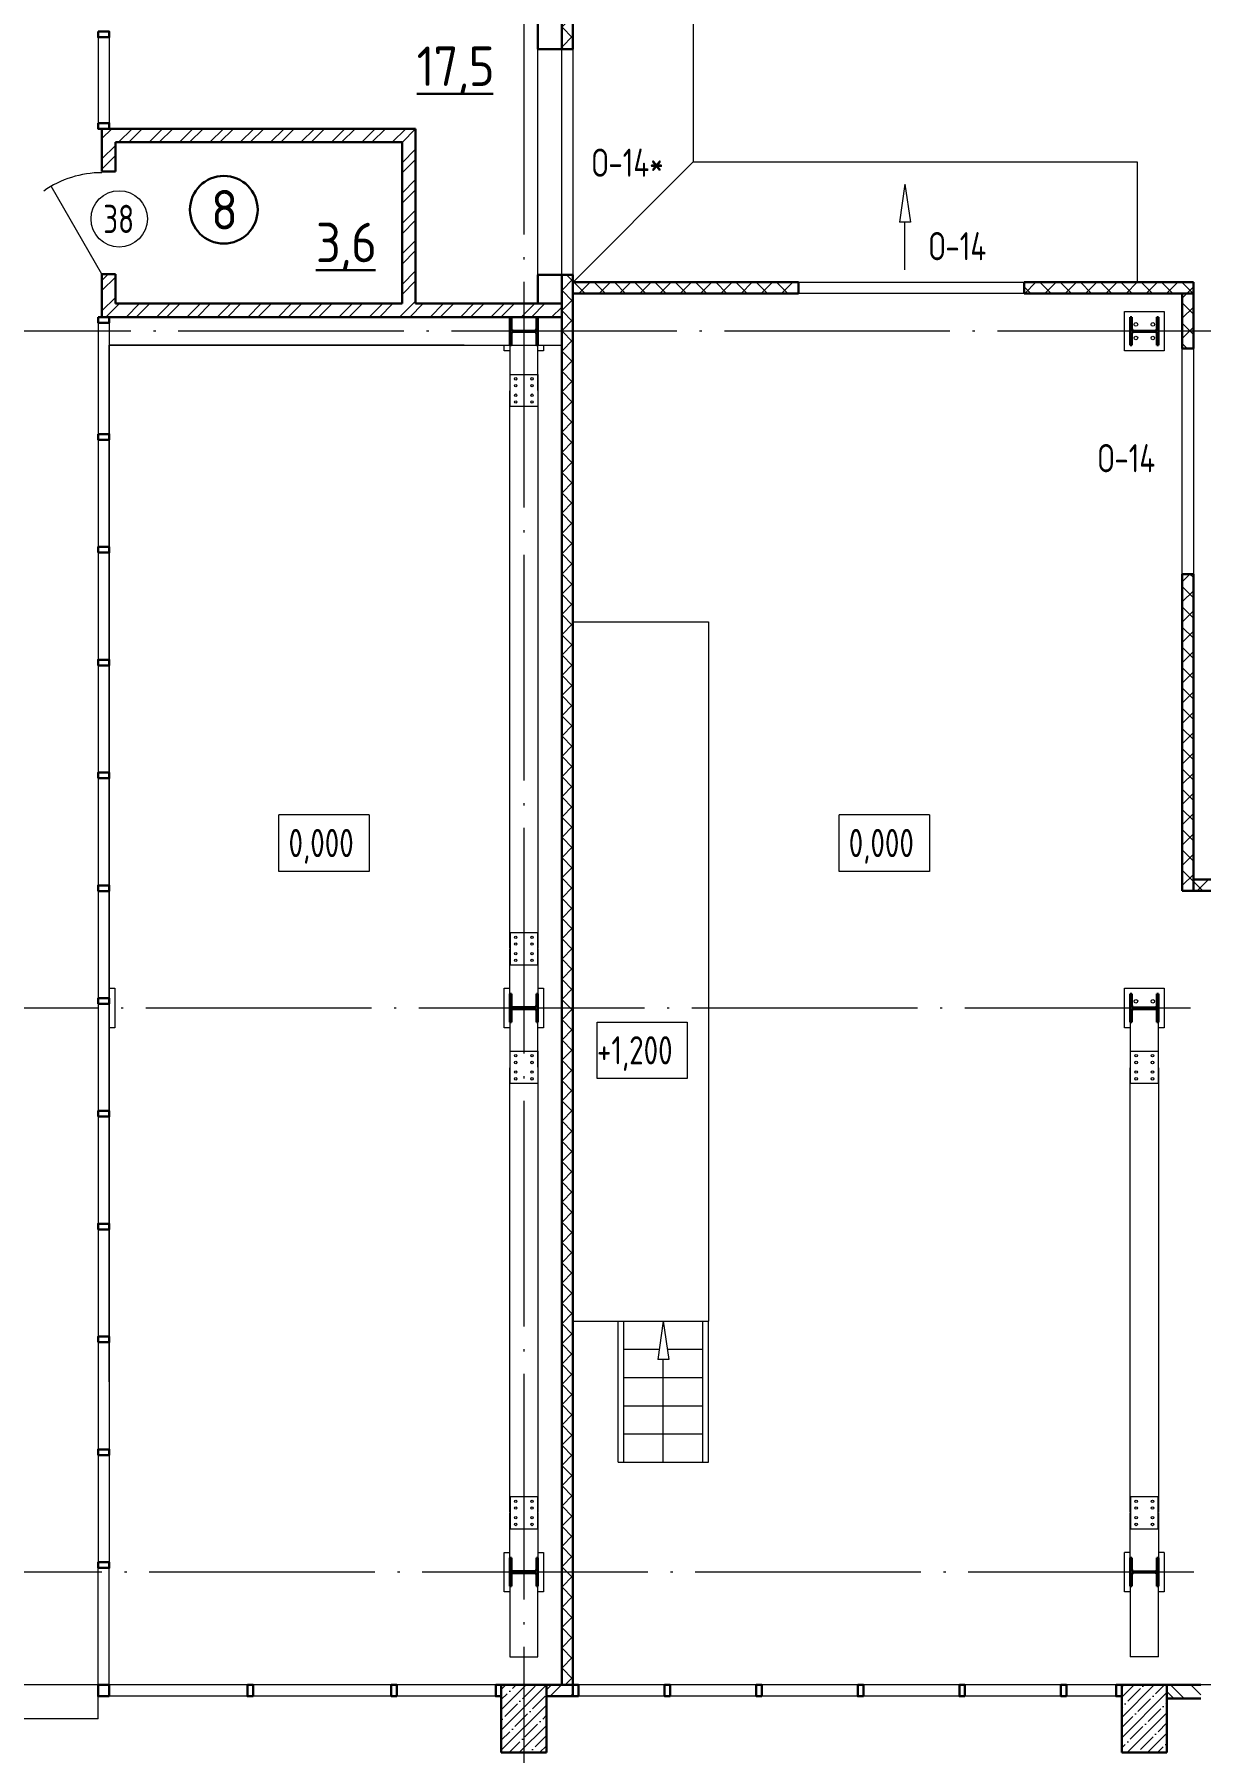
# Model space of a CAD drawing. Extents: x -965262 to 1142518, y -357520 to 71675.
# Drawn here: x -680547 to -670209, y -199953 to -184721 of the extents above; entities that cross this region are included whole.
import ezdxf

# ---------------------------------------------------------------- set-up
doc = ezdxf.new("R2010")
doc.units = 0
doc.header["$LTSCALE"] = 10
doc.linetypes.add('DOTE', pattern=[2.42, 2, -0.2, 0.02, -0.2])
doc.layers.get('0').update_dxf_attribs({"linetype": 'CONTINUOUS', "lineweight": 30})
doc.layers.add('DOTE', color=7, linetype='DOTE', lineweight=9)
doc.styles.add('GOST 2.304', font='isocpeur.ttf', dxfattribs={"width": 0.75, "height": 250})
doc.styles.add('GOST-2.304_Type-B', font='isocpeur.ttf', dxfattribs={"width": 0.9})
doc.styles.get("Standard").update_dxf_attribs({"font": 'isocpeur.ttf', "height": 300})
pattern_1 = [(45, (-663827.41, -214472.12), (-89.8026, 89.8026), []), (45, (-663737.6, -214472.12), (-89.8026, 89.8026), [158.75, -31.75, 0, -31.75])]

msp = doc.modelspace()

# ---------------------------------------------------------------- hatches: boundary and pattern name
at = {"lineweight": 15}
h = msp.add_hatch(dxfattribs=at)
h.set_pattern_fill('ANSI37', color=30, scale=40)
h.set_pattern_definition([(45, (-24264.35, -633128.98), (-89.802561, 89.802561), []), (135, (-24264.35, -633128.98), (-89.802561, -89.802561), [])])
h.paths.add_polyline_path([(-675772.4, -163652.1), (-675872.4, -163652.1), (-675872.4, -165652.1), (-675772.4, -165652.1)], flags=17)
h.paths.add_polyline_path([(-683707, -205951.7), (-683807, -205951.7), (-683807, -207951.7), (-683707, -207951.7)], flags=17)
h.paths.add_polyline_path([(-683707, -203951.7), (-683807, -203951.7), (-683807, -204951.7), (-683707, -204951.7)], flags=17)
h.paths.add_polyline_path([(-706542.4, -196852.1), (-706642.4, -196852.1), (-706642.4, -197852.1), (-706542.4, -197852.1)], flags=17)
h.paths.add_polyline_path([(-706542.4, -193852.1), (-706642.4, -193852.1), (-706642.4, -195852.1), (-706542.4, -195852.1)], flags=17)
h.paths.add_polyline_path([(-706542.4, -190852.1), (-706642.4, -190852.1), (-706642.4, -192852.1), (-706542.4, -192852.1)], flags=17)
h.paths.add_polyline_path([(-706542.4, -187852.1), (-706642.4, -187852.1), (-706642.4, -189852.1), (-706542.4, -189852.1)], flags=17)
h.paths.add_polyline_path([(-706542.4, -184852.1), (-706642.4, -184852.1), (-706642.4, -186852.1), (-706542.4, -186852.1)], flags=17)
h.paths.add_polyline_path([(-706542.4, -181852.1), (-706642.4, -181852.1), (-706642.4, -183852.1), (-706542.4, -183852.1)], flags=17)
h.paths.add_polyline_path([(-706542.4, -178852.1), (-706642.4, -178852.1), (-706642.4, -180852.1), (-706542.4, -180852.1)], flags=17)
h.paths.add_polyline_path([(-706542.4, -176852.1), (-706642.4, -176852.1), (-706642.4, -177852.1), (-706542.4, -177852.1)], flags=17)
h.paths.add_polyline_path([(-715707.4, -175687.1), (-717707.4, -175687.1), (-717707.4, -175787.1), (-715707.4, -175787.1)], flags=16)
h.paths.add_polyline_path([(-712707.4, -175687.1), (-714707.4, -175687.1), (-714707.4, -175787.1), (-712707.4, -175787.1)], flags=16)
h.paths.add_polyline_path([(-709707.4, -175687.1), (-711707.4, -175687.1), (-711707.4, -175787.1), (-709707.4, -175787.1)], flags=16)
h.paths.add_polyline_path([(-706707.4, -175687.1), (-708707.4, -175687.1), (-708707.4, -175787.1), (-706707.4, -175787.1)], flags=16)
h.paths.add_polyline_path([(-676407.4, -223252.1), (-679747.4, -223252.1), (-679747.4, -223352.1), (-676407.4, -223352.1)])
h.paths.add_polyline_path([(-674707.4, -223252.1), (-676007.4, -223252.1), (-676007.4, -223352.1), (-674707.4, -223352.1)])
h.paths.add_polyline_path([(-670907.4, -223252.1), (-671707.4, -223252.1), (-671707.4, -223352.1), (-670907.4, -223352.1)])
h.paths.add_polyline_path([(-670207.4, -223252.1), (-670507.4, -223252.1), (-670507.4, -223352.1), (-670207.4, -223352.1)])
h.paths.add_polyline_path([(-670207.4, -217752.1), (-676787.4, -217752.1), (-676787.4, -217827.1), (-670207.4, -217827.1)])
h.paths.add_polyline_path([(-704957.4, -217352.1), (-705507.4, -217352.1), (-705507.4, -217452.1), (-704957.4, -217452.1)])
h.paths.add_polyline_path([(-703407.4, -217352.1), (-703957.4, -217352.1), (-703957.4, -217452.1), (-703407.4, -217452.1)])
h.paths.add_polyline_path([(-701957.4, -217352.1), (-702507.4, -217352.1), (-702507.4, -217452.1), (-701957.4, -217452.1)])
h.paths.add_polyline_path([(-700407.4, -217352.1), (-700957.4, -217352.1), (-700957.4, -217452.1), (-700407.4, -217452.1)])
h.paths.add_polyline_path([(-705807.4, -217652.1), (-705907.4, -217652.1), (-705907.4, -222752.1), (-705807.4, -222752.1)])
h.paths.add_polyline_path([(-700207.4, -217652.1), (-700307.4, -217652.1), (-700307.4, -222752.1), (-700207.4, -222752.1)])
h.paths.add_polyline_path([(-700407.4, -223252.1), (-702137.4, -223252.3), (-702137.4, -223352.1), (-700407.4, -223352.1)])
h.paths.add_polyline_path([(-698707.4, -223252.1), (-700007.4, -223252.1), (-700007.4, -223352.1), (-698707.4, -223352.1)])
h.paths.add_polyline_path([(-694407.4, -223252.1), (-695707.4, -223252.1), (-695707.4, -223352.1), (-694407.4, -223352.1)])
h.paths.add_polyline_path([(-692707.4, -223252.1), (-694007.4, -223252.1), (-694007.4, -223352.1), (-692707.4, -223352.1)])
h.paths.add_polyline_path([(-688407.4, -223252.1), (-689707.4, -223252.1), (-689707.4, -223352.1), (-688407.4, -223352.1)])
h.paths.add_polyline_path([(-686707.4, -223252.1), (-688007.4, -223252.1), (-688007.4, -223352.1), (-686707.4, -223352.1)])
h.paths.add_polyline_path([(-682407.4, -223252.1), (-683707.4, -223252.1), (-683707.4, -223352.1), (-682407.4, -223352.1)])
h.paths.add_polyline_path([(-684207.7, -221352.5), (-688007.4, -221352.5), (-688007.4, -221452.5), (-684207.7, -221452.5)])
h.paths.add_polyline_path([(-688007.4, -217652.1), (-688107.4, -217652.1), (-688107.4, -221452.5), (-688007.4, -221452.5), (-688007.4, -221352.5)])
h.paths.add_polyline_path([(-688107.4, -214222.1), (-688007.4, -214222.1), (-688007.4, -217052.1), (-688107.4, -217052.1), (-688107.4, -214422.1), (-688207.4, -214422.1), (-688207.4, -214322.1), (-688107.4, -214322.1)])
h.paths.add_polyline_path([(-688107.4, -214222.1), (-693262.4, -214222.1), (-693262.4, -214322.1), (-688107.4, -214322.1)])
h.paths.add_polyline_path([(-693262.4, -214422.1), (-693262.4, -214422.1), (-693262.4, -214322.1), (-693262.4, -214222.1), (-693362.4, -214222.1), (-693362.4, -215112.1), (-693262.4, -215112.1)])
h.paths.add_polyline_path([(-693262.4, -215112.1), (-693362.4, -215112.1), (-700207.4, -215112.1), (-700207.4, -215212.1), (-693262.4, -215212.1)])
h.paths.add_polyline_path([(-700207.4, -211652.1), (-700307.4, -211652.1), (-700307.4, -217052.1), (-700207.4, -217052.1)])
h.paths.add_polyline_path([(-700307.4, -213062.1), (-705807.4, -213062.1), (-705807.4, -213162.1), (-700307.4, -213162.1)])
h.paths.add_polyline_path([(-700207.4, -205652.1), (-700307.4, -205652.1), (-700307.4, -209052.4), (-700307.4, -209052.4), (-700307.4, -209152.4), (-700307.4, -211052.1), (-700207.4, -211052.1)])
h.paths.add_polyline_path([(-700407.4, -205152.1), (-705507.4, -205152.1), (-705507.4, -205252.1), (-700407.4, -205252.1)])
h.paths.add_polyline_path([(-694407.4, -205152.1), (-700007.4, -205152.1), (-700007.4, -205252.1), (-694407.4, -205252.1)])
h.paths.add_polyline_path([(-688407.4, -205152.1), (-694007.4, -205152.1), (-694007.4, -205252.1), (-688407.4, -205252.1)])
h.paths.add_polyline_path([(-683807, -205152.1), (-688007.4, -205152.1), (-688007.4, -205252.1), (-683807, -205252.1)])
h.paths.add_polyline_path([(-683707, -203502.1), (-683807, -203502.1), (-683807, -208951.7), (-683707, -208951.7)])
h.paths.add_polyline_path([(-682257.8, -203427.1), (-682257.8, -203402.1), (-683807, -203402.1), (-683807, -203502.1), (-682257.8, -203502.1), (-682257.8, -203477.1)])
h.paths.add_polyline_path([(-682257.8, -208976.7), (-682257.8, -208951.7), (-683807, -208951.7), (-683807, -209051.7), (-682257.8, -209051.7), (-682257.8, -209026.7)])
h.paths.add_polyline_path([(-705807.4, -211652.1), (-705907.4, -211652.1), (-705907.4, -217052.1), (-705807.4, -217052.1)])
h.paths.add_polyline_path([(-705807.4, -205652.1), (-705907.4, -205652.1), (-705907.4, -211052.1), (-705807.4, -211052.1)])
h.paths.add_polyline_path([(-705807.4, -199952.1), (-705907.4, -199952.1), (-705907.4, -205052.1), (-705807.4, -205052.1)])
h.paths.add_polyline_path([(-705907.4, -199352.1), (-706642.4, -199352.1), (-706642.4, -199452.1), (-705907.4, -199452.1)])
h.paths.add_polyline_path([(-706642.4, -175687.1), (-718532.4, -175687.1), (-718532.4, -175787.1), (-706642.4, -175787.1)])
h.paths.add_polyline_path([(-706211.9, -175302.1), (-706542.4, -175302.1), (-706542.4, -175402.1), (-706211.9, -175402.1)])
h.paths.add_polyline_path([(-669992.4, -192212.1), (-670272.4, -192212.1), (-670272.4, -192312.1), (-669992.4, -192312.1)])
h.paths.add_polyline_path([(-670272.4, -189752.1), (-670372.4, -189752.1), (-670372.4, -192312.1), (-670272.4, -192312.1)])
h.paths.add_polyline_path([(-673672.2, -186917.1), (-675772.4, -186917.1), (-675772.4, -187017.1), (-673672.2, -187017.1)])
h.paths.add_polyline_path([(-704772.2, -162917.1), (-705881.3, -162917.1), (-705881.3, -163017.1), (-704772.2, -163017.1)])
h.paths.add_polyline_path([(-698772.2, -162917.1), (-701772.2, -162917.1), (-701772.2, -163017.1), (-698772.2, -163017.1)])
h.paths.add_polyline_path([(-692772.2, -162917.1), (-695772.2, -162917.1), (-695772.2, -163017.1), (-692772.2, -163017.1)])
h.paths.add_polyline_path([(-686772.2, -162917.1), (-689772.2, -162917.1), (-689772.2, -163017.1), (-686772.2, -163017.1)])
h.paths.add_polyline_path([(-678772.2, -162917.1), (-684772.2, -162917.1), (-684772.2, -163017.1), (-678772.2, -163017.1)])
h.paths.add_polyline_path([(-675872.4, -162917.1), (-676772.2, -162917.1), (-676772.2, -163017.1), (-675872.4, -163017.1)])
h.paths.add_polyline_path([(-675772.4, -162917.1), (-675872.4, -162917.1), (-675872.4, -163017.1), (-675872.4, -166282.1), (-675772.4, -166282.1)])
h.paths.add_polyline_path([(-675772.4, -169542.1), (-675872.4, -169542.1), (-675872.4, -169852.1), (-675772.4, -169852.1)])
h.paths.add_polyline_path([(-675772.4, -171852.1), (-675872.4, -171852.1), (-675872.4, -172852.1), (-675772.4, -172852.1)])
h.paths.add_polyline_path([(-675772.4, -174852.1), (-675872.4, -174852.1), (-675872.4, -175852.1), (-675772.4, -175852.1)])
h.paths.add_polyline_path([(-675772.4, -177852.1), (-675872.4, -177852.1), (-675872.4, -178852.1), (-675772.4, -178852.1)])
h.paths.add_polyline_path([(-675772.4, -180852.1), (-675872.4, -180852.1), (-675872.4, -181852.1), (-675772.4, -181852.1)])
h.paths.add_polyline_path([(-670272.4, -186917.1), (-671872.2, -186917.1), (-671872.2, -187017.1), (-670272.4, -187017.1)])
h.paths.add_polyline_path([(-670272.4, -187017.1), (-670372.4, -187017.1), (-670372.4, -187952.1), (-670272.4, -187952.1)])
h.paths.add_polyline_path([(-675772.4, -186852.1), (-675872.4, -186852.1), (-675872.4, -187107.1), (-675872.4, -187107.1), (-675872.4, -187227.1), (-675872.4, -199352.1), (-675772.4, -199352.1)])
h.paths.add_polyline_path([(-675772.4, -183852.1), (-675872.4, -183852.1), (-675872.4, -184852.1), (-675772.4, -184852.1)])
h.paths.add_polyline_path([(-706542.4, -199352.1), (-706642.4, -199352.1), (-706642.4, -175302.1), (-706542.4, -175302.1)])
h.paths.add_polyline_path([(-673672.2, -187017.1), (-673772.4, -187017.1), (-673772.4, -186917.1), (-673672.2, -186917.1)])
h.paths.add_polyline_path([(-671872.2, -187017.1), (-671772.4, -187017.1), (-671772.4, -186917.1), (-671872.2, -186917.1)])
h.paths.add_polyline_path([(-670272.4, -189504.6), (-670372.4, -189504.6), (-670372.4, -189752.1), (-670272.4, -189752.1)])
h.paths.add_polyline_path([(-670272.4, -187504.6), (-670372.4, -187504.6), (-670372.4, -187952.1), (-670272.4, -187952.1)])
h.paths.add_polyline_path([(-702137.4, -223352.1), (-700696.7, -223352.1), (-700696.7, -223252.2), (-702137.4, -223252.3)])
h = msp.add_hatch(dxfattribs=at)
h.set_pattern_fill('ANSI32', color=1, scale=20)
h.set_pattern_definition([(45, (-677648.5, -199420.8), (-134.70384, 134.70384), []), (45, (-677558.7, -199420.8), (-134.70384, 134.70384), [])])
h.paths.add_polyline_path([(-676407.4, -199352.1), (-679947.4, -199352.1), (-679947.4, -199472.1), (-676407.4, -199472.1)], flags=17)
h.paths.add_polyline_path([(-675772.4, -199352.1), (-676007.4, -199352.1), (-676007.4, -199452.1), (-675772.4, -199452.1)])
h.paths.add_polyline_path([(-683482.4, -165987.1), (-684412.4, -165987.1), (-684412.4, -166107.1), (-683482.4, -166107.1)], flags=17)
h.paths.add_polyline_path([(-682512.4, -165987.1), (-682772.4, -165987.1), (-682772.4, -166107.1), (-682512.4, -166107.1)], flags=16)
h.paths.add_polyline_path([(-676407.4, -199352.1), (-679947.4, -199352.1), (-679947.4, -199472.1), (-676407.4, -199472.1)], flags=17)
h.paths.add_polyline_path([(-675872.4, -187107.1), (-677167.8, -187107.1), (-677167.8, -185557.1), (-679947.8, -185557.1), (-679947.8, -185937.1), (-679827.8, -185937.1), (-679827.8, -185677.1), (-677287.8, -185677.1), (-677287.8, -187107.1), (-679827.8, -187107.1), (-679827.8, -186847.1), (-679947.8, -186847.1), (-679947.8, -187227.1), (-679882.4, -187227.1), (-675872.4, -187227.1)])
h.paths.add_polyline_path([(-679747.4, -222542.1), (-679867.4, -222542.1), (-679867.4, -223232.1), (-679947.4, -223232.1), (-679947.4, -223352.1), (-679747.4, -223352.1)])
h.paths.add_polyline_path([(-676407.4, -205291.7), (-679882.8, -205291.7), (-679882.8, -205291.7), (-679947.8, -205291.7), (-679947.8, -206551.7), (-679827.8, -206551.7), (-679827.8, -205411.7), (-676407.4, -205411.7)])
h.paths.add_polyline_path([(-679827.8, -207461.7), (-679947.8, -207461.7), (-679947.8, -210291.7), (-679827.8, -210291.7), (-679827.8, -209261.7), (-676127.8, -209261.7), (-676127.8, -211052.1), (-676007.8, -211052.1), (-676007.4, -205652.1), (-676127.8, -205652.1), (-676127.8, -209141.7), (-679827.8, -209141.7)])
h.paths.add_polyline_path([(-679827.8, -211201.7), (-679947.8, -211201.7), (-679947.8, -214442.1), (-679827.8, -214442.1), (-679827.8, -213302.1), (-678437.8, -213302.1), (-678437.8, -216492.1), (-678317, -216492.1), (-678317, -211652.1), (-676407.4, -211652.1), (-676407.4, -211532.1), (-678437.8, -211532.1), (-678437.8, -213182.1), (-679827.8, -213182.1)])
h.paths.add_polyline_path([(-679827.8, -215352.1), (-679947.8, -215352.1), (-679947.8, -216492.1), (-679947.8, -216492.1), (-679827.8, -216492.1)])
h.paths.add_polyline_path([(-676787.8, -213332.1), (-676007.8, -213332.1), (-676007.8, -211652.1), (-676257.8, -211652.1), (-676257.8, -213082.1), (-677037.8, -213082.1), (-677037.8, -216492.1), (-676787.8, -216492.1)])
h.paths.add_polyline_path([(-679947.4, -223232.1), (-682007.4, -223232.1), (-682007.4, -223352.1), (-679947.4, -223352.1)])
h.paths.add_polyline_path([(-676407.4, -222752.1), (-676787.4, -222752.1), (-676787.4, -222542.1), (-676907.4, -222542.1), (-676907.4, -222872.1), (-676407.4, -222872.1)])
h.paths.add_polyline_path([(-701862.4, -167017.1), (-705881.7, -167017.1), (-705881.7, -167137.1), (-704302.4, -167137.1), (-704302.4, -168187.1), (-704182.4, -168187.1), (-704182.4, -167137.1), (-701862.4, -167137.1)])
h.paths.add_polyline_path([(-704183, -169098), (-704302.4, -169097.3), (-704302.4, -169357.1), (-705882, -169357.1), (-705882, -169477.1), (-704183, -169477.1)])
h.paths.add_polyline_path([(-682392.4, -163017.1), (-682512.4, -163017.1), (-682512.4, -163527.1), (-682392.4, -163527.1)])
h.paths.add_polyline_path([(-699962.4, -163017.1), (-700082.4, -163017.1), (-700082.4, -167017.1), (-700852.4, -167017.1), (-700852.4, -167137.1), (-699962.4, -167137.1)])
h.paths.add_polyline_path([(-692872.4, -163017.1), (-692992.4, -163017.1), (-692992.4, -165977.1), (-692872.4, -165977.1)], flags=17)
h.paths.add_polyline_path([(-683732.4, -167017.1), (-684412.4, -167017.1), (-684412.4, -166107.1), (-683482.4, -166107.1), (-683482.4, -165987.1), (-684412.4, -165987.1), (-684412.4, -165077.1), (-682512.4, -165077.1), (-682512.4, -165987.1), (-682772.4, -165987.1), (-682772.4, -166107.1), (-682512.4, -166107.1), (-682512.4, -166282.1), (-682392.4, -166282.1), (-682392.4, -164237.1), (-682512.4, -164237.1), (-682512.4, -164957.1), (-684412.4, -164957.1), (-684412.4, -163017.1), (-684532.4, -163017.1), (-684532.4, -167017.1), (-684912.4, -167017.1), (-684912.4, -167137.1), (-683732.4, -167137.1)])
h.paths.add_polyline_path([(-682512.4, -167017.1), (-683022.4, -167017.1), (-683022.4, -167137.1), (-682512.4, -167137.1)], flags=17)
h.paths.add_polyline_path([(-685922.4, -167017.1), (-692872.4, -167017.1), (-692872.4, -166887.1), (-692992.4, -166887.1), (-692992.4, -167017.1), (-694332.4, -167017.1), (-694332.4, -163017.1), (-694452.4, -163017.1), (-694452.4, -167137.1), (-685922.4, -167137.1)])
h.paths.add_polyline_path([(-682127.8, -222752.1), (-682127.8, -217652.1), (-682007.4, -217652.1), (-682007.4, -222172.1), (-681747.4, -222172.1), (-681747.4, -222292.1), (-682007.4, -222292.1), (-682007.4, -222752.1)])
h.paths.add_polyline_path([(-680837.4, -222292.1), (-680837.4, -222172.1), (-679947.8, -222172.1), (-679947.8, -222292.1)])
h = msp.add_hatch(dxfattribs=at)
h.set_pattern_fill('ANSI35', color=256, scale=20, style=0)
h.set_pattern_definition(pattern_1)
h.paths.add_polyline_path([(-676007.4, -199352.1), (-676407.4, -199352.1), (-676407.4, -199952.1), (-676007.4, -199952.1)])
h = msp.add_hatch(dxfattribs=at)
h.set_pattern_fill('ANSI35', color=256, scale=20, style=0)
h.set_pattern_definition(pattern_1)
h.paths.add_polyline_path([(-670507.4, -199352.1), (-670907.4, -199352.1), (-670907.4, -199952.1), (-670507.4, -199952.1)])
h = msp.add_hatch(dxfattribs=at)
h.set_pattern_fill('ANSI32', color=1, scale=20, angle=90, style=0)
h.set_pattern_definition([(135, (-943459.99, -252440.76), (-134.70384, -134.70384), []), (135, (-943459.99, -252350.96), (-134.70384, -134.70384), [])])
h.paths.add_polyline_path([(-670207.4, -199472.1), (-670507.4, -199472.1), (-670507.4, -199352.1), (-670207.4, -199352.1)])

# ---------------------------------------------------------------- linework, layer by layer
for p, q in [((-674707, -182852.1, -3259.8), (-674707, -185852.1, -3259.8)), ((-676082.4, -186852.1, -3259.8), (-676082.4, -184852.1, -3259.8)), ((-675772.1, -186917.1, -3259.8), (-674707, -185852.1, -3259.8)), ((-674707, -185852.1, -3259.8), (-670772.1, -185852.1, -3259.8)), ((-670772.1, -185852.1, -3259.8), (-670772.1, -186917.1, -3259.8)), ((-679947.8, -186847.1, -1808.5), (-680397.8, -186067.7, -1808.5)), ((-672829.2, -186047.8, -1808.5), (-672878.2, -186387.1, -1808.5)), ((-672829.2, -186047.8, -1808.5), (-672780.2, -186387.1, -1808.5)), ((-672780.2, -186387.1, -1808.5), (-672878.2, -186387.1, -1808.5)), ((-672829.2, -186809.4, -1808.5), (-672829.2, -186387.1, -1808.5)), ((-670882.4, -187527.1, -3259.8), (-670882.4, -187177.1, -3259.8)), ((-670882.4, -187177.1, -3259.8), (-670532.4, -187177.1, -3259.8)), ((-670532.4, -187177.1, -3259.8), (-670532.4, -187527.1, -3259.8)), ((-679882.4, -196664.6, -3259.8), (-679882.4, -187477.1, -3259.8)), ((-679882.4, -187477.1, -3259.8), (-675872.4, -187477.1, -3259.8)), ((-676737.4, -187477.1, -3259.8), (-679882.4, -187477.1, -3259.8)), ((-676732.4, -187477.1, -3259.8), (-676339.4, -187477.1, -3259.8)), ((-676382.4, -187527.1, -3259.8), (-676382.4, -187477.1, -3259.8)), ((-676332.4, -187477.1, -3259.8), (-676332.4, -187877.1, -3259.8)), ((-676082.4, -187877.1, -3259.8), (-676082.4, -187477.1, -3259.8)), ((-676032.4, -187477.1, -4711.1), (-676032.4, -187527.1, -3259.8)), ((-676332.4, -187527.1, -3259.8), (-676382.4, -187527.1, -3259.8)), ((-676032.4, -187527.1, -3259.8), (-676082.4, -187527.1, -3259.8)), ((-670532.4, -187527.1, -3259.8), (-670882.4, -187527.1, -3259.8)), ((-676329.9, -188019.6, -3259.8), (-676329.9, -187734.6, -3259.8)), ((-676329.9, -187734.6, -3259.8), (-676084.9, -187734.6, -3259.8)), ((-676084.9, -187734.6, -3259.8), (-676084.9, -188019.6, -3259.8)), ((-676332.4, -187877.1, -3259.8), (-676329.9, -187877.1, -3259.8)), ((-676332.4, -192822.1, -3259.8), (-676332.4, -187882.1, -3259.8)), ((-676329.9, -187882.1, -3259.8), (-676332.4, -187882.1, -3259.8)), ((-676084.9, -187877.1, -3259.8), (-676082.4, -187877.1, -3259.8)), ((-676082.4, -187882.1, -3259.8), (-676084.9, -187882.1, -3259.8)), ((-676082.4, -187882.1, -3259.8), (-676082.4, -192822.1, -3259.8)), ((-676084.9, -188019.6, -3259.8), (-676329.9, -188019.6, -3259.8)), ((-675772.4, -189927.1, -3259.8), (-674572.4, -189927.1, -3259.8)), ((-674572.4, -189927.1, -3259.8), (-674572.4, -196127.1, -3259.8)), ((-678378.3, -192140.3), (-678378.3, -191640.3)), ((-677578.3, -191640.3), (-678378.3, -191640.3)), ((-677578.3, -191640.3), (-677578.3, -192140.3)), ((-673412.9, -192140.3), (-673412.9, -191640.3)), ((-672612.9, -191640.3), (-673412.9, -191640.3)), ((-672612.9, -191640.3), (-672612.9, -192140.3)), ((-677578.3, -192140.3), (-678378.3, -192140.3)), ((-672612.9, -192140.3), (-673412.9, -192140.3)), ((-676329.9, -192822.1, -3259.8), (-676332.4, -192822.1, -3259.8)), ((-676332.4, -193227.1, -3259.8), (-676332.4, -192827.1, -3259.8)), ((-676329.9, -192827.1, -3259.8), (-676332.4, -192827.1, -3259.8)), ((-676329.9, -192684.6, -3259.8), (-676329.9, -192969.6, -3259.8)), ((-676084.9, -192684.6, -3259.8), (-676329.9, -192684.6, -3259.8)), ((-676084.9, -192969.6, -3259.8), (-676084.9, -192684.6, -3259.8)), ((-676082.4, -192822.1, -3259.8), (-676084.9, -192822.1, -3259.8)), ((-676082.4, -192827.1, -3259.8), (-676084.9, -192827.1, -3259.8)), ((-676082.4, -192827.1, -3259.8), (-676082.4, -193227.1, -3259.8)), ((-676329.9, -192969.6, -3259.8), (-676084.9, -192969.6, -3259.8)), ((-679882.4, -193177.1, -3259.8), (-679832.4, -193177.1, -3259.8)), ((-679832.4, -193177.1, -3259.8), (-679832.4, -193527.1, -3259.8)), ((-676382.4, -193527.1, -3259.8), (-676382.4, -193177.1, -3259.8)), ((-676382.4, -193177.1, -3259.8), (-676332.4, -193177.1, -3259.8)), ((-676082.4, -193177.1, -3259.8), (-676032.4, -193177.1, -3259.8)), ((-676032.4, -193177.1, -3259.8), (-676032.4, -193527.1, -3259.8)), ((-670882.4, -193527.1, -3259.8), (-670882.4, -193177.1, -3259.8)), ((-670882.4, -193177.1, -3259.8), (-670532.4, -193177.1, -3259.8)), ((-670532.4, -193177.1, -3259.8), (-670532.4, -193527.1, -3259.8)), ((-679832.4, -193527.1, -3259.8), (-679882.4, -193527.1, -3259.8)), ((-676332.4, -193527.1, -3259.8), (-676382.4, -193527.1, -3259.8)), ((-676332.4, -193477.1, -3259.8), (-676332.4, -193877.1, -3259.8)), ((-676082.4, -193877.1, -3259.8), (-676082.4, -193477.1, -3259.8)), ((-676032.4, -193527.1, -3259.8), (-676082.4, -193527.1, -3259.8)), ((-675559.2, -193477.5), (-674759.2, -193477.5)), ((-675559.2, -193977.5), (-675559.2, -193477.5)), ((-674759.2, -193477.5), (-674759.2, -193977.5)), ((-670832.4, -193527.1, -3259.8), (-670882.4, -193527.1, -3259.8)), ((-670832.4, -193477.1, -3259.8), (-670832.4, -193877.1, -3259.8)), ((-670582.4, -193877.1, -3259.8), (-670582.4, -193477.1, -3259.8)), ((-670532.4, -193527.1, -3259.8), (-670582.4, -193527.1, -3259.8)), ((-676329.9, -194019.6, -3259.8), (-676329.9, -193734.6, -3259.8)), ((-676329.9, -193734.6, -3259.8), (-676084.9, -193734.6, -3259.8)), ((-676084.9, -193734.6, -3259.8), (-676084.9, -194019.6, -3259.8)), ((-670829.9, -194019.6, -3259.8), (-670829.9, -193734.6, -3259.8)), ((-670829.9, -193734.6, -3259.8), (-670584.9, -193734.6, -3259.8)), ((-670584.9, -193734.6, -3259.8), (-670584.9, -194019.6, -3259.8)), ((-676332.4, -193877.1, -3259.8), (-676329.9, -193877.1, -3259.8)), ((-676332.4, -193882.1, -3259.8), (-676329.9, -193882.1, -3259.8)), ((-676332.4, -197822.1, -3259.8), (-676332.4, -193882.1, -3259.8)), ((-676084.9, -193877.1, -3259.8), (-676082.4, -193877.1, -3259.8)), ((-676084.9, -193882.1, -3259.8), (-676082.4, -193882.1, -3259.8)), ((-676082.4, -193882.1, -3259.8), (-676082.4, -197822.1, -3259.8)), ((-670832.4, -193877.1, -3259.8), (-670829.9, -193877.1, -3259.8)), ((-670832.4, -197822.1, -3259.8), (-670832.4, -193882.1, -3259.8)), ((-670832.4, -193882.1, -3259.8), (-670829.9, -193882.1, -3259.8)), ((-670584.9, -193877.1, -3259.8), (-670582.4, -193877.1, -3259.8)), ((-670584.9, -193882.1, -3259.8), (-670582.4, -193882.1, -3259.8)), ((-670582.4, -193882.1, -3259.8), (-670582.4, -197822.1, -3259.8)), ((-676084.9, -194019.6, -3259.8), (-676329.9, -194019.6, -3259.8)), ((-674759.2, -193977.5), (-675559.2, -193977.5)), ((-670584.9, -194019.6, -3259.8), (-670829.9, -194019.6, -3259.8)), ((-675772.4, -196127.1, -3259.8), (-674572.4, -196127.1, -3259.8)), ((-675372.4, -197377.1, -3259.8), (-675372.4, -196127.1, -3259.8)), ((-675322.4, -197377.1, -3259.8), (-675322.4, -196127.1, -3259.8)), ((-674972.4, -196127.1, -3259.8), (-675021.4, -196466.4, -3259.8)), ((-674972.4, -196127.1, -3259.8), (-674923.4, -196466.4, -3259.8)), ((-674622.4, -197377.1, -3259.8), (-674622.4, -196127.1, -3259.8)), ((-674572.4, -197377.1, -3259.8), (-674572.4, -196127.1, -3259.8)), ((-675322.4, -196377.1, -3259.8), (-675008.5, -196377.1, -3259.8)), ((-674923.4, -196466.4, -3259.8), (-675021.4, -196466.4, -3259.8)), ((-674972.4, -197377.1, -3259.8), (-674972.4, -196466.4, -3259.8)), ((-674936.3, -196377.1, -3259.8), (-674622.4, -196377.1, -3259.8)), ((-675322.4, -196627.1, -3259.8), (-674622.4, -196627.1, -3259.8)), ((-675322.4, -196877.1, -3259.8), (-674622.4, -196877.1, -3259.8)), ((-675322.4, -197127.1, -3259.8), (-674622.4, -197127.1, -3259.8)), ((-675372.4, -197377.1, -3259.8), (-674572.4, -197377.1, -3259.8)), ((-676329.9, -197684.6, -3259.8), (-676329.9, -197969.6, -3259.8)), ((-676084.9, -197684.6, -3259.8), (-676329.9, -197684.6, -3259.8)), ((-676084.9, -197969.6, -3259.8), (-676084.9, -197684.6, -3259.8)), ((-670584.9, -197684.6, -3259.8), (-670829.9, -197684.6, -3259.8)), ((-670829.9, -197684.6, -3259.8), (-670829.9, -197969.6, -3259.8)), ((-670584.9, -197969.6, -3259.8), (-670584.9, -197684.6, -3259.8)), ((-676329.9, -197822.1, -3259.8), (-676332.4, -197822.1, -3259.8)), ((-676332.4, -198227.1, -3259.8), (-676332.4, -197827.1, -3259.8)), ((-676329.9, -197827.1, -3259.8), (-676332.4, -197827.1, -3259.8)), ((-676082.4, -197822.1, -3259.8), (-676084.9, -197822.1, -3259.8)), ((-676082.4, -197827.1, -3259.8), (-676084.9, -197827.1, -3259.8)), ((-676082.4, -197827.1, -3259.8), (-676082.4, -198227.1, -3259.8)), ((-670832.4, -197822.1, -3259.8), (-670829.9, -197822.1, -3259.8)), ((-670832.4, -197827.1, -3259.8), (-670829.9, -197827.1, -3259.8)), ((-670832.4, -198227.1, -3259.8), (-670832.4, -197827.1, -3259.8)), ((-670584.9, -197822.1, -3259.8), (-670582.4, -197822.1, -3259.8)), ((-670584.9, -197827.1, -3259.8), (-670582.4, -197827.1, -3259.8)), ((-670582.4, -197827.1, -3259.8), (-670582.4, -198227.1, -3259.8)), ((-676329.9, -197969.6, -3259.8), (-676084.9, -197969.6, -3259.8)), ((-670829.9, -197969.6, -3259.8), (-670584.9, -197969.6, -3259.8)), ((-676382.4, -198527.1, -3259.8), (-676382.4, -198177.1, -3259.8)), ((-676382.4, -198177.1, -3259.8), (-676332.4, -198177.1, -3259.8)), ((-676082.4, -198177.1, -3259.8), (-676032.4, -198177.1, -3259.8)), ((-676032.4, -198177.1, -3259.8), (-676032.4, -198527.1, -3259.8)), ((-670882.4, -198527.1, -3259.8), (-670882.4, -198177.1, -3259.8)), ((-670832.4, -198177.1, -3259.8), (-670882.4, -198177.1, -3259.8)), ((-670532.4, -198177.1, -3259.8), (-670582.4, -198177.1, -3259.8)), ((-670532.4, -198177.1, -3259.8), (-670532.4, -198527.1, -3259.8)), ((-676332.4, -198527.1, -3259.8), (-676382.4, -198527.1, -3259.8)), ((-676332.4, -198477.1, -3259.8), (-676332.4, -199104.6, -3259.8)), ((-676082.4, -199104.6, -3259.8), (-676082.4, -198477.1, -3259.8)), ((-676032.4, -198527.1, -3259.8), (-676082.4, -198527.1, -3259.8)), ((-670832.4, -198527.1, -3259.8), (-670882.4, -198527.1, -3259.8)), ((-670832.4, -198477.1, -3259.8), (-670832.4, -199104.6, -3259.8)), ((-670582.4, -199104.6, -3259.8), (-670582.4, -198477.1, -3259.8)), ((-670532.4, -198527.1, -3259.8), (-670582.4, -198527.1, -3259.8)), ((-676332.4, -199104.6, -3259.8), (-676082.4, -199104.6, -3259.8)), ((-670582.4, -199104.6, -4711.1), (-670832.4, -199104.6, -4711.1)), ((-676007.4, -199352.1, -3259.8), (-682007.8, -199352.1, -3259.8)), ((-679982.4, -199652.1, -3259.8), (-679982.4, -199352.1, -3259.8)), ((-679982.4, -199652.1, -3259.8), (-682007.8, -199652.1, -3259.8))]:
    msp.add_line(p, q, dxfattribs=at)
for p, q in [((-676082.4, -183852.1, -2647.6), (-676082.4, -184852.1, -2389.8)), ((-675872.4, -184852.1, -3259.8), (-676082.4, -184852.1, -3259.8)), ((-676082.4, -186852.1, -3259.8), (-676082.4, -187107.1, -1808.5)), ((-675872.4, -186852.1, -3259.8), (-676082.4, -186852.1, -3259.8)), ((-676082.8, -187227.1, -3259.8), (-676332.4, -187227.1, -3259.8)), ((-676332.4, -187227.1, -3259.8), (-676332.4, -187302.1, -3259.8))]:
    msp.add_line(p, q)
at = {"color": 30, "lineweight": 30}
for p, q in [((-675872.4, -183852.1, -3259.8), (-675872.4, -184852.1, -3259.8)), ((-675772.4, -184852.1, -3259.8), (-675772.4, -183852.1, -3259.8)), ((-675872.4, -184852.1, -3259.8), (-675772.4, -184852.1, -3259.8)), ((-675772.4, -186852.1, -3259.8), (-675872.4, -186852.1, -3259.8)), ((-675872.4, -186852.1, -3259.8), (-675872.4, -199352.1, -3259.8)), ((-675772.4, -199352.1, -3259.8), (-675772.4, -186852.1, -3259.8)), ((-673772.4, -186917.1, -3259.8), (-675772.4, -186917.1, -3259.8)), ((-675772.4, -187017.1, -3259.8), (-673772.4, -187017.1, -3259.8)), ((-673772.4, -187017.1, -3259.8), (-673772.4, -186917.1, -3259.8)), ((-671772.4, -186917.1, -3259.8), (-671772.4, -187017.1, -3259.8)), ((-670272.4, -186917.1, -3259.8), (-671772.4, -186917.1, -3259.8)), ((-671772.4, -187017.1, -3259.8), (-670272.4, -187017.1, -3259.8)), ((-670372.4, -187017.1, -3259.8), (-670372.4, -187504.6, -3259.8)), ((-670272.4, -187017.1, -3259.8), (-670372.4, -187017.1, -3259.8)), ((-670272.4, -187017.1, -3259.8), (-670272.4, -186917.1, -3259.8)), ((-670272.4, -187504.6, -3259.8), (-670272.4, -187017.1, -3259.8)), ((-670372.4, -187504.6, -3259.8), (-670272.4, -187504.6, -3259.8)), ((-670372.4, -189504.6, -3259.8), (-670372.4, -192312.1, -3259.8)), ((-670372.4, -189504.6, -3259.8), (-670272.4, -189504.6, -3259.8)), ((-670272.4, -192312.1, -1451.3), (-670272.4, -189504.6, -3259.8))]:
    msp.add_line(p, q, dxfattribs=at)
at = {"color": 3, "lineweight": 15}
for p, q in [((-679982.4, -184745.9, -3259.8), (-679982.4, -185507.1, -1808.5)), ((-679882.4, -184745.9, -3259.8), (-679882.4, -185507.1, -1808.5)), ((-679982.4, -187277.1, -1808.5), (-679982.4, -188264.6, -1808.5)), ((-679882.4, -187277.1, -1808.5), (-679882.4, -188264.6, -1808.5)), ((-679982.4, -188314.6, -3259.8), (-679982.4, -189264.6, -3259.8)), ((-679882.4, -188314.6, -3259.8), (-679882.4, -189264.6, -3259.8)), ((-679982.4, -189314.6, -3259.8), (-679982.4, -190264.6, -3259.8)), ((-679882.4, -189314.6, -3259.8), (-679882.4, -190264.6, -3259.8)), ((-679982.4, -190314.6, -3259.8), (-679982.4, -191264.6, -3259.8)), ((-679882.4, -190314.6, -3259.8), (-679882.4, -191264.6, -3259.8)), ((-679982.4, -191314.6, -3259.8), (-679982.4, -192264.6, -3259.8)), ((-679882.4, -191314.6, -3259.8), (-679882.4, -192264.6, -3259.8)), ((-679982.4, -192314.6, -3259.8), (-679982.4, -193264.6, -3259.8)), ((-679882.4, -192314.6, -3259.8), (-679882.4, -193264.6, -3259.8)), ((-679982.4, -193314.6, -3259.8), (-679982.4, -194264.6, -3259.8)), ((-679882.4, -193314.6, -3259.8), (-679882.4, -194264.6, -3259.8)), ((-679982.4, -194314.6, -3259.8), (-679982.4, -195264.6, -3259.8)), ((-679882.4, -194314.6, -3259.8), (-679882.4, -195264.6, -3259.8)), ((-679982.4, -195314.6, -3259.8), (-679982.4, -196264.6, -3259.8)), ((-679882.4, -195314.6, -3259.8), (-679882.4, -196264.6, -3259.8)), ((-679982.4, -196314.6, -3259.8), (-679982.4, -197264.6, -3259.8)), ((-679882.4, -196314.6, -3259.8), (-679882.4, -197264.6, -3259.8)), ((-679982.4, -197314.6, -3259.8), (-679982.4, -198264.6, -3259.8)), ((-679882.4, -197314.6, -3259.8), (-679882.4, -198264.6, -3259.8)), ((-679982.4, -199352.1, -3259.8), (-679982.4, -198314.6, -3259.8)), ((-679882.4, -199352.1, -3259.8), (-679882.4, -198314.6, -3259.8)), ((-676407.4, -199352.1, -9954.4), (-679982.4, -199352.1, -3259.8)), ((-670907.4, -199352.1, -12370.1), (-675772.4, -199352.1, -3259.8)), ((-676407.4, -199452.1, -9954.4), (-679982.4, -199452.1, -3259.8)), ((-670907.4, -199452.1, -12370.1), (-675772.4, -199452.1, -3259.8))]:
    msp.add_line(p, q, dxfattribs=at)
at = {"color": 30, "lineweight": 15}
for p, q in [((-675872.4, -186852.1, -3259.8), (-675872.4, -184852.1, -3259.8)), ((-675772.4, -184852.1, -3259.8), (-675772.4, -186852.1, -3259.8)), ((-673772.4, -186917.1, -3259.8), (-671772.4, -186917.1, -3259.8)), ((-671772.4, -187017.1, -3259.8), (-673772.4, -187017.1, -3259.8)), ((-670372.4, -189504.6, -3259.8), (-670372.4, -187504.6, -3259.8)), ((-670272.4, -187504.6, -3259.8), (-670272.4, -189504.6, -3259.8))]:
    msp.add_line(p, q, dxfattribs=at)
at = {"color": 1, "lineweight": 30}
for p, q in [((-679947.8, -185557.1, -1808.5), (-677167.8, -185557.1, -1808.5)), ((-679947.8, -185937.1, -1808.5), (-679947.8, -185557.1, -1808.5)), ((-677167.8, -187107.1, -1808.5), (-677167.8, -185557.1, -1808.5)), ((-679827.8, -185677.1, -1808.5), (-677287.8, -185677.1, -1808.5)), ((-679827.8, -185937.1, -1808.5), (-679827.8, -185677.1, -1808.5)), ((-677287.8, -187107.1, -1808.5), (-677287.8, -185677.1, -1808.5)), ((-679827.8, -185937.1, -1808.5), (-679947.8, -185937.1, -1808.5)), ((-679947.8, -187227.1, -1808.5), (-679947.8, -186847.1, -1808.5)), ((-679827.8, -186847.1, -1808.5), (-679947.8, -186847.1, -1808.5)), ((-679827.8, -187107.1, -1808.5), (-679827.8, -186847.1, -1808.5)), ((-679827.8, -187107.1, -1808.5), (-677287.8, -187107.1, -1808.5)), ((-677167.8, -187107.1, -1808.5), (-675872.4, -187107.1, -1808.5)), ((-675872.4, -187227.1, -1808.5), (-675872.4, -187107.1, -1808.5)), ((-679947.8, -187227.1, -1808.5), (-675872.4, -187227.1, -1808.5))]:
    msp.add_line(p, q, dxfattribs=at)
at = {"color": 30, "lineweight": 0}
msp.add_line((-675772.4, -186917.1, -3259.8), (-675772.4, -187017.1, -3259.8), dxfattribs=at)
at = {"lineweight": 30}
for p, q in [((-676332.4, -187227.1, -3259.8), (-676332.4, -187477.1, -3259.8)), ((-676318.4, -187227.1, -3259.8), (-676332.4, -187227.1, -3259.8)), ((-676318.4, -187327.6, -3259.8), (-676318.4, -187227.1, -3259.8)), ((-676116.4, -187347.6, -3259.8), (-676298.4, -187347.6, -3259.8)), ((-676096.4, -187227.1, -3259.8), (-676096.4, -187327.6, -3259.8)), ((-676082.4, -187227.1, -3259.8), (-676096.4, -187227.1, -3259.8)), ((-676082.4, -187477.1, -3259.8), (-676082.4, -187227.1, -3259.8)), ((-670832.4, -187227.1, -3259.8), (-670832.4, -187477.1, -3259.8)), ((-670818.4, -187227.1, -3259.8), (-670832.4, -187227.1, -3259.8)), ((-670818.4, -187327.6, -3259.8), (-670818.4, -187227.1, -3259.8)), ((-670616.4, -187347.6, -3259.8), (-670798.4, -187347.6, -3259.8)), ((-670596.4, -187227.1, -3259.8), (-670596.4, -187327.6, -3259.8)), ((-670582.4, -187227.1, -3259.8), (-670596.4, -187227.1, -3259.8)), ((-670582.4, -187477.1, -3259.8), (-670582.4, -187227.1, -3259.8)), ((-676332.4, -187477.1, -3259.8), (-676318.4, -187477.1, -3259.8)), ((-676318.4, -187477.1, -3259.8), (-676318.4, -187376.6, -3259.8)), ((-676298.4, -187356.6, -3259.8), (-676116.4, -187356.6, -3259.8)), ((-676096.4, -187376.6, -3259.8), (-676096.4, -187477.1, -3259.8)), ((-676096.4, -187477.1, -3259.8), (-676082.4, -187477.1, -3259.8)), ((-670832.4, -187477.1, -3259.8), (-670818.4, -187477.1, -3259.8)), ((-670818.4, -187477.1, -3259.8), (-670818.4, -187376.6, -3259.8)), ((-670798.4, -187356.6, -3259.8), (-670616.4, -187356.6, -3259.8)), ((-670596.4, -187376.6, -3259.8), (-670596.4, -187477.1, -3259.8)), ((-670596.4, -187477.1, -3259.8), (-670582.4, -187477.1, -3259.8)), ((-670372.4, -192312.1, -3259.8), (-670372.4, -192212.1, -3259.8)), ((-676332.4, -193227.1, -3259.8), (-676332.4, -193477.1, -3259.8)), ((-676318.4, -193227.1, -3259.8), (-676332.4, -193227.1, -3259.8)), ((-676318.4, -193327.6, -3259.8), (-676318.4, -193227.1, -3259.8)), ((-676096.4, -193227.1, -3259.8), (-676096.4, -193327.6, -3259.8)), ((-676082.4, -193227.1, -3259.8), (-676096.4, -193227.1, -3259.8)), ((-676082.4, -193477.1, -3259.8), (-676082.4, -193227.1, -3259.8)), ((-670832.4, -193227.1, -3259.8), (-670832.4, -193477.1, -3259.8)), ((-670818.4, -193227.1, -3259.8), (-670832.4, -193227.1, -3259.8)), ((-670818.4, -193327.6, -3259.8), (-670818.4, -193227.1, -3259.8)), ((-670596.4, -193227.1, -3259.8), (-670596.4, -193327.6, -3259.8)), ((-670582.4, -193227.1, -3259.8), (-670596.4, -193227.1, -3259.8)), ((-670582.4, -193477.1, -3259.8), (-670582.4, -193227.1, -3259.8)), ((-676318.4, -193477.1, -3259.8), (-676318.4, -193376.6, -3259.8)), ((-676116.4, -193347.6, -3259.8), (-676298.4, -193347.6, -3259.8)), ((-676298.4, -193356.6, -3259.8), (-676116.4, -193356.6, -3259.8)), ((-676096.4, -193376.6, -3259.8), (-676096.4, -193477.1, -3259.8)), ((-670818.4, -193477.1, -3259.8), (-670818.4, -193376.6, -3259.8)), ((-670616.4, -193347.6, -3259.8), (-670798.4, -193347.6, -3259.8)), ((-670798.4, -193356.6, -3259.8), (-670616.4, -193356.6, -3259.8)), ((-670596.4, -193376.6, -3259.8), (-670596.4, -193477.1, -3259.8)), ((-676332.4, -193477.1, -3259.8), (-676318.4, -193477.1, -3259.8)), ((-676096.4, -193477.1, -3259.8), (-676082.4, -193477.1, -3259.8)), ((-670832.4, -193477.1, -3259.8), (-670818.4, -193477.1, -3259.8)), ((-670596.4, -193477.1, -3259.8), (-670582.4, -193477.1, -3259.8)), ((-676332.4, -198227.1, -3259.8), (-676332.4, -198477.1, -3259.8)), ((-676318.4, -198227.1, -3259.8), (-676332.4, -198227.1, -3259.8)), ((-676318.4, -198327.6, -3259.8), (-676318.4, -198227.1, -3259.8)), ((-676096.4, -198227.1, -3259.8), (-676096.4, -198327.6, -3259.8)), ((-676082.4, -198227.1, -3259.8), (-676096.4, -198227.1, -3259.8)), ((-676082.4, -198477.1, -3259.8), (-676082.4, -198227.1, -3259.8)), ((-670832.4, -198227.1, -3259.8), (-670832.4, -198477.1, -3259.8)), ((-670818.4, -198227.1, -3259.8), (-670832.4, -198227.1, -3259.8)), ((-670818.4, -198327.6, -3259.8), (-670818.4, -198227.1, -3259.8)), ((-670596.4, -198227.1, -3259.8), (-670596.4, -198327.6, -3259.8)), ((-670582.4, -198227.1, -3259.8), (-670596.4, -198227.1, -3259.8)), ((-670582.4, -198477.1, -3259.8), (-670582.4, -198227.1, -3259.8)), ((-676318.4, -198477.1, -3259.8), (-676318.4, -198376.6, -3259.8)), ((-676116.4, -198347.6, -3259.8), (-676298.4, -198347.6, -3259.8)), ((-676298.4, -198356.6, -3259.8), (-676116.4, -198356.6, -3259.8)), ((-676096.4, -198376.6, -3259.8), (-676096.4, -198477.1, -3259.8)), ((-670818.4, -198477.1, -3259.8), (-670818.4, -198376.6, -3259.8)), ((-670616.4, -198347.6, -3259.8), (-670798.4, -198347.6, -3259.8)), ((-670798.4, -198356.6, -3259.8), (-670616.4, -198356.6, -3259.8)), ((-670596.4, -198376.6, -3259.8), (-670596.4, -198477.1, -3259.8)), ((-676332.4, -198477.1, -3259.8), (-676318.4, -198477.1, -3259.8)), ((-676096.4, -198477.1, -3259.8), (-676082.4, -198477.1, -3259.8)), ((-670832.4, -198477.1, -3259.8), (-670818.4, -198477.1, -3259.8)), ((-670596.4, -198477.1, -3259.8), (-670582.4, -198477.1, -3259.8)), ((-676407.4, -199352.1, -3259.8), (-676407.4, -199952.1, -3259.8)), ((-676007.4, -199352.1, -3259.8), (-676407.4, -199352.1, -3259.8)), ((-676007.4, -199952.1, -3259.8), (-676007.4, -199352.1, -3259.8)), ((-670907.4, -199352.1, -3259.8), (-670907.4, -199952.1, -3259.8)), ((-670507.4, -199352.1, -3259.8), (-670907.4, -199352.1, -3259.8)), ((-670507.4, -199952.1, -3259.8), (-670507.4, -199352.1, -3259.8)), ((-676407.4, -199952.1, -3259.8), (-676007.4, -199952.1, -3259.8)), ((-670907.4, -199952.1, -3259.8), (-670507.4, -199952.1, -3259.8))]:
    msp.add_line(p, q, dxfattribs=at)
at = {"color": 30, "extrusion": (0, 0, -1)}
msp.add_line((-670272.4, -192312.1, -1451.3), (-670372.4, -192312.1, -1451.3), dxfattribs=at)
at = {"lineweight": 0}
for p, q in [((-676101.2, -193340.6, -3259.8), (-676313.6, -193340.6, -3259.8)), ((-676313.6, -193363.6, -3259.8), (-676101.2, -193363.6, -3259.8)), ((-670813.6, -193363.6, -3259.8), (-670601.2, -193363.6, -3259.8)), ((-676101.2, -198340.6, -3259.8), (-676313.6, -198340.6, -3259.8)), ((-676313.6, -198363.6, -3259.8), (-676101.2, -198363.6, -3259.8))]:
    msp.add_line(p, q, dxfattribs=at)
at = {"color": 30}
msp.add_line((-675872.4, -199352.1, -3259.8), (-675772.4, -199352.1, -3259.8), dxfattribs=at)
at = {"color": 1}
for p, q in [((-670507.4, -199352.1, -3259.8), (-670207.4, -199352.1, -4711.1)), ((-670507.4, -199352.1, -3259.8), (-670507.4, -199472.1, -3259.8)), ((-670507.4, -199472.1, -3259.8), (-670207.4, -199472.1, -4711.1))]:
    msp.add_line(p, q, dxfattribs=at)
at = {"color": 3}
for points, elevation in [([(-679982.4, -184695.9), (-679982.4, -184745.9), (-679882.4, -184745.9), (-679882.4, -184695.9)], -3259.8), ([(-679982.4, -185507.1), (-679982.4, -185557.1), (-679882.4, -185557.1), (-679882.4, -185507.1)], -1808.5), ([(-679982.4, -187227.1), (-679982.4, -187277.1), (-679882.4, -187277.1), (-679882.4, -187227.1)], -1808.5), ([(-679982.4, -188264.6), (-679982.4, -188314.6), (-679882.4, -188314.6), (-679882.4, -188264.6)], -1808.5), ([(-679982.4, -189314.6), (-679982.4, -189264.6), (-679882.4, -189264.6), (-679882.4, -189314.6)], -3259.8), ([(-679982.4, -190314.6), (-679982.4, -190264.6), (-679882.4, -190264.6), (-679882.4, -190314.6)], -3259.8), ([(-679982.4, -191314.6), (-679982.4, -191264.6), (-679882.4, -191264.6), (-679882.4, -191314.6)], -3259.8), ([(-679982.4, -192314.6), (-679982.4, -192264.6), (-679882.4, -192264.6), (-679882.4, -192314.6)], -3259.8), ([(-679982.4, -193314.6), (-679982.4, -193264.6), (-679882.4, -193264.6), (-679882.4, -193314.6)], -3259.8), ([(-679982.4, -194314.6), (-679982.4, -194264.6), (-679882.4, -194264.6), (-679882.4, -194314.6)], -3259.8), ([(-679982.4, -195314.6), (-679982.4, -195264.6), (-679882.4, -195264.6), (-679882.4, -195314.6)], -3259.8), ([(-679982.4, -196314.6), (-679982.4, -196264.6), (-679882.4, -196264.6), (-679882.4, -196314.6)], -3259.8), ([(-679982.4, -197314.6), (-679982.4, -197264.6), (-679882.4, -197264.6), (-679882.4, -197314.6)], -3259.8), ([(-679982.4, -198314.6), (-679982.4, -198264.6), (-679882.4, -198264.6), (-679882.4, -198314.6)], -3259.8), ([(-679882.4, -199452.1), (-679982.4, -199452.1), (-679982.4, -199352.1), (-679882.4, -199352.1)], -3259.8), ([(-678607.8, -199452.1), (-678657.8, -199452.1), (-678657.8, -199352.1), (-678607.8, -199352.1)], -3259.8), ([(-677332.8, -199452.1), (-677382.8, -199452.1), (-677382.8, -199352.1), (-677332.8, -199352.1)], -3259.8), ([(-676407.4, -199452.1), (-676457.4, -199452.1), (-676457.4, -199352.1), (-676407.4, -199352.1)], -9954.4), ([(-675722.4, -199452.1), (-675772.4, -199452.1), (-675772.4, -199352.1), (-675722.4, -199352.1)], -3259.8), ([(-674909.9, -199452.1), (-674959.9, -199452.1), (-674959.9, -199352.1), (-674909.9, -199352.1)], -3259.8), ([(-674097.4, -199452.1), (-674147.4, -199452.1), (-674147.4, -199352.1), (-674097.4, -199352.1)], -3259.8), ([(-673197.4, -199452.1), (-673247.4, -199452.1), (-673247.4, -199352.1), (-673197.4, -199352.1)], -3259.8), ([(-672297.4, -199452.1), (-672347.4, -199452.1), (-672347.4, -199352.1), (-672297.4, -199352.1)], -3259.8), ([(-671397.4, -199452.1), (-671447.4, -199452.1), (-671447.4, -199352.1), (-671397.4, -199352.1)], -3259.8), ([(-670907.4, -199452.1), (-670957.4, -199452.1), (-670957.4, -199352.1), (-670907.4, -199352.1)], -3259.8)]:
    msp.add_lwpolyline(points, close=True, dxfattribs=dict(at, elevation=elevation))
at = {"color": 30, "elevation": -1451.3}
msp.add_lwpolyline([(-669992.4, -192312.1), (-670272.4, -192312.1), (-670272.4, -192212.1), (-669992.4, -192212.1)], close=True, dxfattribs=at)
at = {"color": 1, "elevation": -3259.8}
msp.add_lwpolyline([(-675772.4, -199452.1), (-676007.4, -199452.1), (-676007.4, -199352.1), (-675772.4, -199352.1)], close=True, dxfattribs=at)
msp.add_circle((-678867.3, -186275.6, -6519.6), 300)
at = {"lineweight": 15}
for centre, radius in [((-679794.7, -186356.5, -6519.6), 250), ((-670782.4, -187292.1, -3259.8), 16), ((-670632.4, -187292.1, -3259.8), 16), ((-670782.4, -187412.1, -3259.8), 16), ((-670632.4, -187412.1, -3259.8), 16), ((-676279.9, -187774.6, -3259.8), 11), ((-676134.9, -187774.6, -3259.8), 11), ((-676279.9, -187834.6, -3259.8), 11), ((-676279.9, -187919.6, -3259.8), 11), ((-676134.9, -187834.6, -3259.8), 11), ((-676134.9, -187919.6, -3259.8), 11), ((-676279.9, -187979.6, -3259.8), 11), ((-676134.9, -187979.6, -3259.8), 11), ((-676279.9, -192724.6, -3259.8), 11), ((-676279.9, -192784.6, -3259.8), 11), ((-676134.9, -192724.6, -3259.8), 11), ((-676134.9, -192784.6, -3259.8), 11), ((-676279.9, -192869.6, -3259.8), 11), ((-676279.9, -192929.6, -3259.8), 11), ((-676134.9, -192869.6, -3259.8), 11), ((-676134.9, -192929.6, -3259.8), 11), ((-670782.4, -193292.1, -3259.8), 16), ((-670632.4, -193292.1, -3259.8), 16), ((-676279.9, -193774.6, -3259.8), 11), ((-676279.9, -193834.6, -3259.8), 11), ((-676134.9, -193774.6, -3259.8), 11), ((-676134.9, -193834.6, -3259.8), 11), ((-670779.9, -193774.6, -3259.8), 11), ((-670779.9, -193834.6, -3259.8), 11), ((-670634.9, -193774.6, -3259.8), 11), ((-670634.9, -193834.6, -3259.8), 11), ((-676279.9, -193919.6, -3259.8), 11), ((-676279.9, -193979.6, -3259.8), 11), ((-676134.9, -193919.6, -3259.8), 11), ((-676134.9, -193979.6, -3259.8), 11), ((-670779.9, -193919.6, -3259.8), 11), ((-670779.9, -193979.6, -3259.8), 11), ((-670634.9, -193919.6, -3259.8), 11), ((-670634.9, -193979.6, -3259.8), 11), ((-676279.9, -197724.6, -3259.8), 11), ((-676279.9, -197784.6, -3259.8), 11), ((-676279.9, -197869.6, -3259.8), 11), ((-676134.9, -197724.6, -3259.8), 11), ((-676134.9, -197784.6, -3259.8), 11), ((-676134.9, -197869.6, -3259.8), 11), ((-670779.9, -197724.6, -3259.8), 11), ((-670779.9, -197784.6, -3259.8), 11), ((-670779.9, -197869.6, -3259.8), 11), ((-670634.9, -197724.6, -3259.8), 11), ((-670634.9, -197784.6, -3259.8), 11), ((-670634.9, -197869.6, -3259.8), 11), ((-676279.9, -197929.6, -3259.8), 11), ((-676134.9, -197929.6, -3259.8), 11), ((-670779.9, -197929.6, -3259.8), 11), ((-670634.9, -197929.6, -3259.8), 11)]:
    msp.add_circle(centre, radius, dxfattribs=at)
msp.add_arc((-679947.8, -186847.1, -1808.5), 900, 90, 125, dxfattribs=at)
at = {"lineweight": 30}
for centre, start, end in [((-676298.4, -187327.6, -3259.8), 180, 270), ((-676116.4, -187327.6, -3259.8), 270, 0), ((-670798.4, -187327.6, -3259.8), 180, 270), ((-670616.4, -187327.6, -3259.8), 270, 0), ((-676298.4, -187376.6, -3259.8), 90, 180), ((-676116.4, -187376.6, -3259.8), 0, 90), ((-670798.4, -187376.6, -3259.8), 90, 180), ((-670616.4, -187376.6, -3259.8), 0, 90), ((-676298.4, -193327.6, -3259.8), 180, 270), ((-676298.4, -193376.6, -3259.8), 90, 180), ((-676116.4, -193327.6, -3259.8), 270, 0), ((-676116.4, -193376.6, -3259.8), 0, 90), ((-670798.4, -193327.6, -3259.8), 180, 270), ((-670798.4, -193376.6, -3259.8), 90, 180), ((-670616.4, -193327.6, -3259.8), 270, 0), ((-670616.4, -193376.6, -3259.8), 0, 90), ((-676298.4, -198327.6, -3259.8), 180, 270), ((-676298.4, -198376.6, -3259.8), 90, 180), ((-676116.4, -198327.6, -3259.8), 270, 0), ((-676116.4, -198376.6, -3259.8), 0, 90), ((-670798.4, -198327.6, -3259.8), 180, 270), ((-670798.4, -198376.6, -3259.8), 90, 180), ((-670616.4, -198327.6, -3259.8), 270, 0), ((-670616.4, -198376.6, -3259.8), 0, 90)]:
    msp.add_arc(centre, 20, start, end, dxfattribs=at)
at = {"layer": 'DOTE', "ltscale": 100, "extrusion": (0, -1, 0)}
msp.add_line((-676207.4, -162715.3, -4711.1), (-676207.4, -237887.4, -4711.1), dxfattribs=at)
at = {"layer": 'DOTE', "ltscale": 100}
for p, q in [((-670010.6, -187352.1, -4711.1), (-728562.7, -187352.1, -4711.1)), ((-670298.5, -193352.1, -4711.1), (-728562.7, -193352.1, -4711.1)), ((-670268.3, -198352.1, -4711.1), (-727099, -198352.1, -1451.3)), ((-656677.4, -199352.1, -4711.1), (-728562.7, -199352.1, -4711.1))]:
    msp.add_line(p, q, dxfattribs=at)

# ---------------------------------------------------------------- texts
at = {"color": 5, "width": 0.75}
for s, p in [('О-14*', (-675605.3, -185983.6, 13217.7)), ('О-14', (-672618, -186723.5, 8506.7)), ('О-14', (-671120.3, -188602.9, 8506.7))]:
    msp.add_text(s, height=250, dxfattribs=at).set_placement(p)
at = {"color": 4, "lineweight": 15, "width": 0.75}
msp.add_text('38', height=250, dxfattribs=at).set_placement((-679936.1, -186482.2, -6519.6))
at = {"lineweight": 0, "style": 'GOST 2.304', "width": 0.75}
for s, p in [('0,000', (-678293.7, -192014.3)), ('0,000', (-673328.3, -192014.3)), ('+1,200', (-675559.6, -193851.5))]:
    msp.add_text(s, height=250, dxfattribs=at).set_placement(p)
at = {"char_height": 350, "attachment_point": 5, "style": 'GOST-2.304_Type-B'}
for s, insert, width in [('{\\fISOCPEUR|b0|i0|c204|p34;\\T0.95;\\L17\\fISOCPEUR|b0|i0|c0|p34;,\\fISOCPEUR|b0|i0|c204|p34;5}', (-676818.2, -185043.9, -5068.3), 2000), ('{\\fISOCPEUR|b0|i0|c204|p34;\\T0.95;8}', (-678867.3, -186275.6, -1808.5), 800), ('{\\fISOCPEUR|b0|i0|c204|p34;\\T0.95;\\L3\\fISOCPEUR|b0|i0|c0|p34;,\\fISOCPEUR|b0|i0|c204|p34;6}', (-677786.3, -186606.8, -5068.3), 2000)]:
    msp.add_mtext(s, dxfattribs=dict(at, insert=insert, width=width))

doc.saveas('drawing.dxf')
